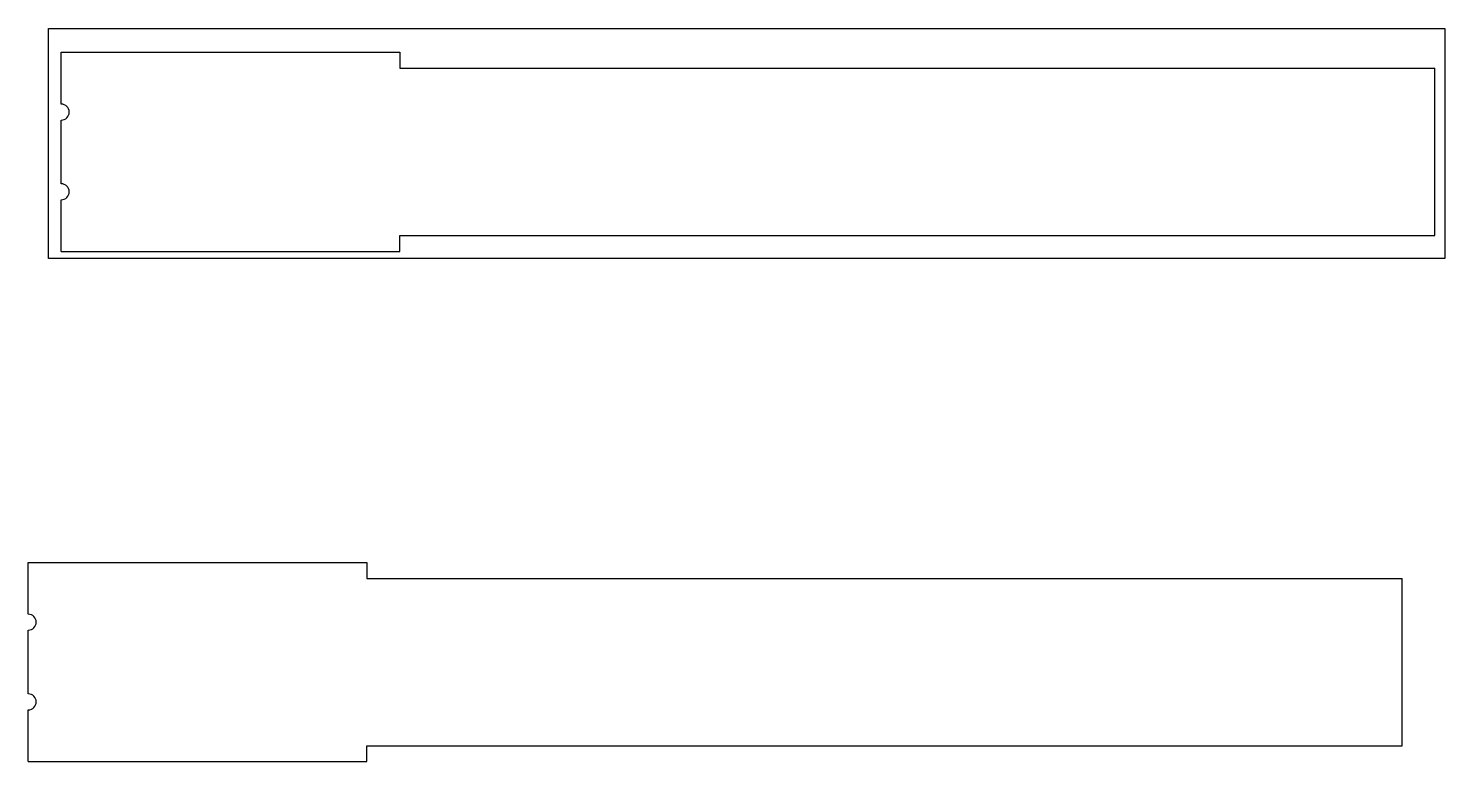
# Model space of a CAD drawing. Header units: millimetres. Extents: x 1750 to 2106, y 783 to 967.
import ezdxf

# ---------------------------------------------------------------- set-up
doc = ezdxf.new("R2010")
doc.units = ezdxf.units.MM
picture_1 = doc.add_image_def('image1.jpg', size_in_pixel=(9038, 1489))

msp = doc.modelspace()

# ---------------------------------------------------------------- linework, layer by layer
for p, q in [((1758.26, 961.48), (1843.26, 961.48)), ((1758.26, 948.48), (1758.26, 961.48)), ((1843.26, 961.48), (1843.26, 957.48)), ((1843.26, 957.48), (2103.26, 957.48)), ((2103.26, 915.48), (2103.26, 957.48)), ((1758.26, 928.48), (1758.26, 944.48)), ((1758.26, 911.48), (1758.26, 924.48)), ((1843.26, 911.48), (1843.26, 915.48)), ((1843.26, 915.48), (2103.26, 915.48)), ((1758.26, 911.48), (1843.26, 911.48)), ((1750, 820.45), (1750, 833.45)), ((1750, 833.45), (1835, 833.45)), ((1835, 833.45), (1835, 829.45)), ((1835, 829.45), (2095, 829.45)), ((2095, 787.45), (2095, 829.45)), ((1750, 800.45), (1750, 816.45)), ((1750, 783.45), (1750, 796.45)), ((1835, 783.45), (1835, 787.45)), ((1835, 787.45), (2095, 787.45)), ((1750, 783.45), (1835, 783.45))]:
    msp.add_line(p, q)
for centre in [(1758.26, 946.48), (1758.26, 926.48), (1750, 818.45), (1750, 798.45)]:
    msp.add_arc(centre, 2, 270, 90)

# ---------------------------------------------------------------- pictures from other files: only their frames are drawn
image = msp.add_image(picture_1, insert=(1755.08, 909.73), size_in_units=(350.62, 57.76))
image.dxf.flags = 7

doc.saveas('drawing.dxf')
